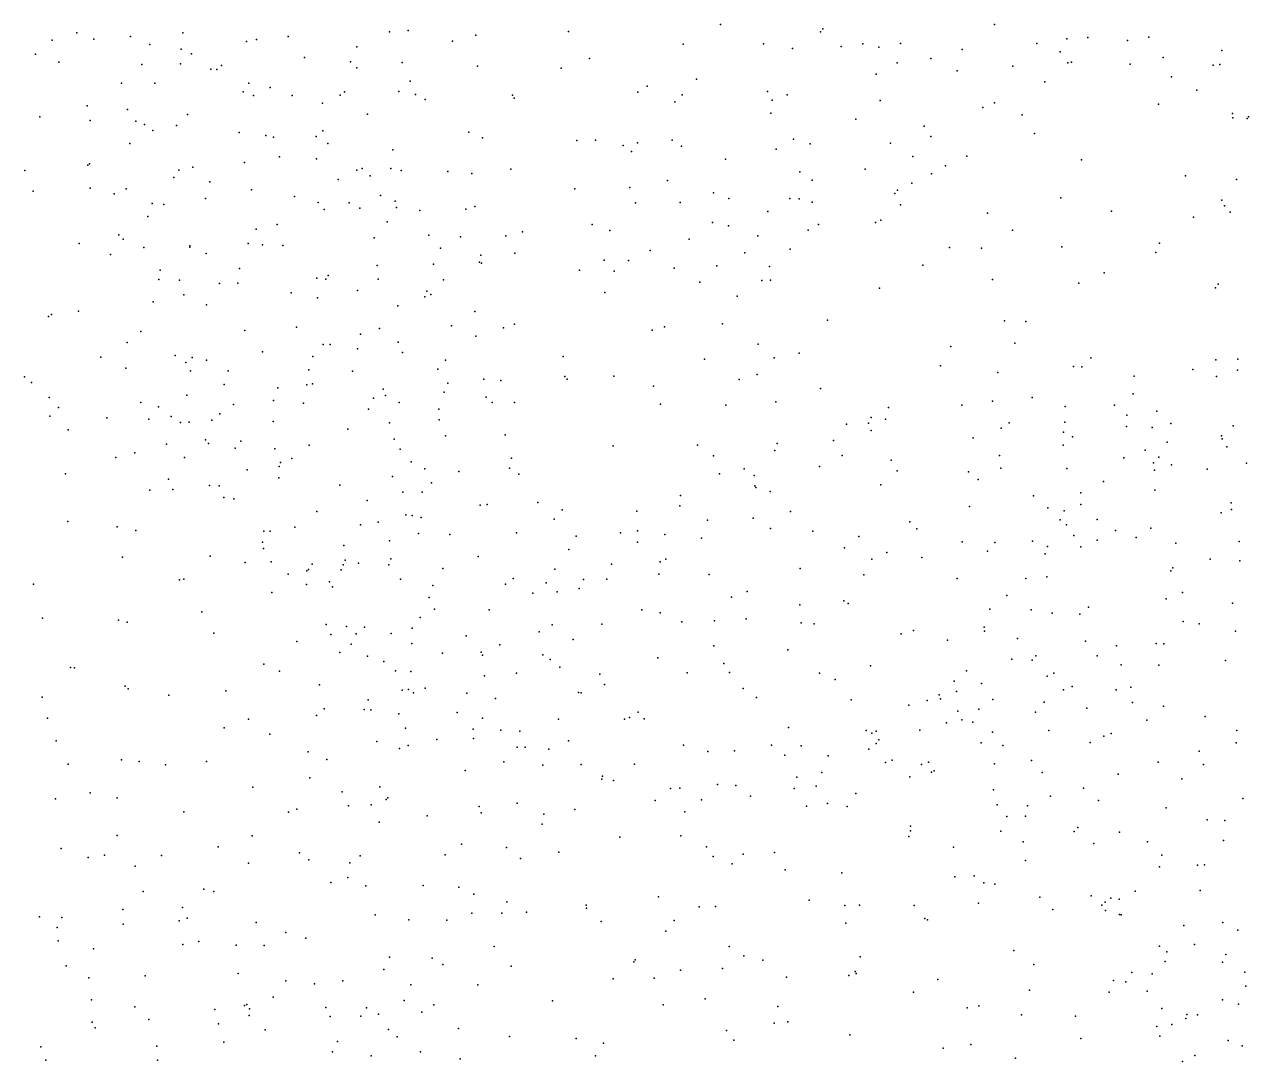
# Model space of a CAD drawing. Header units: metres. Extents: x -23.9 to 23.9, y -28.5 to 28.5.
# Drawn here: x -4.64 to -3.223, y -4.797 to -3.596 of the extents above; entities that cross this region are included whole.
import ezdxf

# ---------------------------------------------------------------- set-up
doc = ezdxf.new("R2010")
doc.units = ezdxf.units.M

msp = doc.modelspace()

# ---------------------------------------------------------------- linework, layer by layer
for p in [(-3.8346, -3.5964, -0.4862), (-3.5172, -3.5965, -0.5516), (-4.5798, -3.6061, -3.0789), (-4.56, -3.6133, -3.4529), (-4.5176, -3.6104, -3.3566), (-4.4571, -3.6062, -1.2366), (-4.3717, -3.6139, -0.8019), (-4.3352, -3.6102, -7.1695), (-4.2176, -3.6051, 19.8027), (-4.1962, -3.6034, -7.2733), (-4.1176, -3.6086, -7.303), (-4.0105, -3.6046, -1.767), (-3.7187, -3.6048, 5.7501), (-3.7161, -3.6016, -7.2728), (-3.4332, -3.6132, -8.4375), (-3.4092, -3.6116, -8.3115), (-3.3384, -3.6111, -8.7103), (-4.6082, -3.6145, 18.9064), (-4.4952, -3.6196, -6.995), (-4.4589, -3.6251, -1.0057), (-4.3834, -3.6161, -1.4661), (-4.2555, -3.6224, -0.6502), (-4.1447, -3.6156, -1.709), (-3.8776, -3.6191, -7.3092), (-3.7848, -3.619, -7.2902), (-3.7512, -3.6243, -6.2765), (-3.6947, -3.6218, -1.7967), (-3.6695, -3.6187, 15.2608), (-3.6509, -3.6226, -6.3211), (-3.6259, -3.6185, -0.5026), (-3.5546, -3.6253, -7.1282), (-3.4683, -3.6185, -6.5403), (-3.4411, -3.6281, -6.6187), (-3.3631, -3.6151, -0.6479), (-3.2539, -3.6264, -1.5091), (-4.6276, -3.6309, -2.9637), (-4.6005, -3.64, -6.6505), (-4.4596, -3.642, -3.4329), (-4.4469, -3.6304, -6.5066), (-4.3163, -3.6348, -6.3847), (-4.2628, -3.6395, -6.3359), (-4.2029, -3.6406, 9.1636), (-3.9863, -3.6358, -6.2432), (-3.63, -3.6409, -7.1881), (-3.5909, -3.6357, -1.7745), (-3.4321, -3.6409, -1.6951), (-3.4278, -3.6399, -6.7886), (-3.36, -3.6425, -8.6042), (-3.3218, -3.6345, -8.2277), (-3.2564, -3.6426, -0.7614), (-4.5046, -3.6429, -3.0654), (-4.4248, -3.6482, -1.4075), (-4.4177, -3.6485, -0.8557), (-4.4122, -3.6438, -3.3174), (-4.2554, -3.6467, -7.2099), (-4.1157, -3.6447, -6.2699), (-4.019, -3.647, -0.5044), (-3.6541, -3.6538, 14.6971), (-3.5605, -3.6502, -6.4391), (-3.4961, -3.6445, -7.0279), (-3.264, -3.6434, -8.7057), (-4.5282, -3.6644, 0.8631), (-4.4893, -3.6642, -3.5211), (-4.3805, -3.6643, -3.2249), (-4.356, -3.6692, -0.753), (-4.1938, -3.6619, -6.3203), (-3.9194, -3.6679, -6.2715), (-3.8622, -3.6599, -0.4686), (-3.4589, -3.663, -6.8711), (-3.3121, -3.657, -0.6777), (-4.3871, -3.6744, -3.4228), (-4.3752, -3.6787, -6.5155), (-4.3303, -3.6786, -6.4518), (-4.2747, -3.6784, 10.0605), (-4.2697, -3.6745, -1.6379), (-4.207, -3.6741, -0.5996), (-4.1878, -3.6775, -7.2105), (-4.1764, -3.6831, -1.7067), (-4.0753, -3.6784, -7.2548), (-4.0733, -3.6818, -1.7654), (-3.9302, -3.6747, 21.1188), (-3.8789, -3.678, -1.8149), (-3.7799, -3.6741, 19.8944), (-3.7747, -3.6841, -0.4629), (-3.7573, -3.678, -1.8178), (-3.6494, -3.6844, -6.3958), (-3.2828, -3.6723, -8.288), (-4.5678, -3.6907, 19.992), (-4.521, -3.6949, -3.6069), (-4.2953, -3.6877, -0.6692), (-3.8875, -3.6858, -7.2543), (-3.7763, -3.6991, -7.2105), (-3.5308, -3.6927, -1.764), (-3.517, -3.6871, -0.5249), (-3.3273, -3.6888, -1.6256), (-4.6228, -3.7032, -7.0905), (-4.5645, -3.7074, -7.049), (-4.5114, -3.7083, -6.9884), (-4.5013, -3.7124, -2.9255), (-4.4645, -3.7135, -1.3211), (-4.4518, -3.7008, -3.5731), (-4.2431, -3.7004, -7.1461), (-3.6778, -3.7062, -0.4715), (-3.4853, -3.7012, -6.7908), (-3.2414, -3.6996, -8.3775), (-3.241, -3.7044, -8.4792), (-3.2247, -3.7054, -1.494), (-3.223, -3.7035, -0.7923), (-4.4916, -3.7192, -1.1388), (-4.3917, -3.7215, -1.4902), (-4.3611, -3.7248, -3.5028), (-4.3522, -3.727, -1.548), (-4.3026, -3.726, -6.501), (-4.2948, -3.7194, -3.2568), (-4.1259, -3.7212, -7.1873), (-4.1102, -3.7276, -6.3609), (-3.5984, -3.714, -1.7908), (-3.591, -3.7263, -7.0089), (-3.4708, -3.7227, 18.3751), (-4.5183, -3.7342, -6.5165), (-4.2893, -3.7344, -3.3657), (-4.2138, -3.7416, -1.6891), (-4.0008, -3.7307, -7.206), (-3.979, -3.7305, -6.3375), (-3.9472, -3.7366, 17.492), (-3.9306, -3.7334, -0.4681), (-3.8905, -3.7304, -6.3471), (-3.8795, -3.7374, 11.5834), (-3.77, -3.7409, -6.4009), (-3.7498, -3.7293, -7.1523), (-3.7307, -3.7346, 10.1673), (-3.6377, -3.7339, -6.4788), (-4.3858, -3.7561, -7.0046), (-4.345, -3.7496, -3.0123), (-4.3024, -3.7518, -3.4683), (-3.9374, -3.7436, -1.8157), (-3.8285, -3.7525, -1.8291), (-3.6116, -3.7491, -6.5601), (-3.5493, -3.749, -6.7466), (-3.4164, -3.7531, -1.7038), (-4.6399, -3.7655, -3.7439), (-4.5669, -3.7595, 12.7471), (-4.565, -3.7577, -2.8235), (-4.4618, -3.7652, 14.2233), (-4.4453, -3.7618, -2.8897), (-4.2555, -3.7651, -7.0279), (-4.2495, -3.7633, -3.1999), (-4.2161, -3.763, -0.5928), (-4.2042, -3.7653, -7.0786), (-4.1503, -3.7666, 12.7095), (-4.1224, -3.7691, -7.121), (-4.0774, -3.7638, -0.5096), (-3.7426, -3.7671, -0.4572), (-3.6671, -3.7639, -7.0373), (-3.5901, -3.7692, -6.6891), (-3.574, -3.7601, -0.496), (-4.4673, -3.7737, -7.0494), (-4.4256, -3.7785, -0.8332), (-4.277, -3.776, -3.0656), (-4.24, -3.7716, -6.5209), (-3.8958, -3.7769, -7.1357), (-3.7284, -3.7765, -6.4805), (-3.6129, -3.78, 13.9733), (-3.296, -3.7718, 17.1035), (-3.2369, -3.7761, -0.7573), (-4.6304, -3.7896, -7.2144), (-4.5644, -3.7861, -3.7526), (-4.5366, -3.7927, -7.1509), (-4.5227, -3.7866, -6.4198), (-4.4307, -3.7978, -6.4968), (-4.3776, -3.7878, 15.156), (-4.3277, -3.7955, -2.9491), (-4.2283, -3.7945, -3.4136), (-4.0031, -3.7868, -6.4234), (-3.9393, -3.785, 23.7624), (-3.8425, -3.7914, -6.4445), (-3.8247, -3.7979, -7.0908), (-3.7543, -3.7981, 11.9638), (-3.7434, -3.7983, -7.0295), (-3.6324, -3.7922, -6.9043), (-3.6294, -3.7882, -6.6307), (-3.4405, -3.7972, -0.5564), (-4.4924, -3.8038, -1.2218), (-4.479, -3.805, -2.8127), (-4.3003, -3.8027, -6.9469), (-4.2932, -3.8108, -3.5814), (-4.2645, -3.8029, -1.662), (-4.252, -3.8091, -3.505), (-4.2112, -3.8009, -3.3411), (-4.2097, -3.8084, -6.5816), (-4.1826, -3.812, -6.9838), (-4.1295, -3.8102, -7.0418), (-4.1189, -3.8073, -6.4879), (-3.9327, -3.8031, -6.4425), (-3.8811, -3.8027, -1.8288), (-3.7284, -3.8022, -1.8286), (-3.6261, -3.8052, -6.7645), (-3.3816, -3.8127, -0.5973), (-3.2539, -3.7998, 14.231), (-3.2508, -3.8064, 24.5893), (-4.4974, -3.8187, -1.1172), (-4.2206, -3.8248, -3.0847), (-3.8438, -3.8258, -6.5182), (-3.7798, -3.8129, 12.3314), (-3.6549, -3.8256, 17.2056), (-3.6486, -3.8231, -0.4666), (-3.5251, -3.8148, -1.7745), (-3.2869, -3.8197, -1.6053), (-3.2441, -3.8136, -1.545), (-4.5312, -3.84, -2.7632), (-4.372, -3.8336, -6.5111), (-4.3479, -3.828, -0.7174), (-4.1723, -3.8404, -3.2737), (-4.0639, -3.8366, -6.5456), (-3.9832, -3.8279, -6.4941), (-3.9624, -3.8348, 7.479), (-3.825, -3.8296, 3.526), (-3.7912, -3.8411, -6.9599), (-3.7329, -3.8345, -6.6407), (-3.721, -3.8281, -6.9253), (-3.4962, -3.8347, -0.5227), (-4.5772, -3.8502, -3.8059), (-4.5262, -3.8449, -7.1975), (-4.5022, -3.8545, -6.3653), (-4.449, -3.8526, -7.1279), (-4.449, -3.8544, -3.757), (-4.3812, -3.85, -3.7085), (-4.3646, -3.8515, -2.8524), (-4.3412, -3.8522, -1.5705), (-4.2356, -3.8433, -6.6621), (-4.1355, -3.8422, -1.7477), (-4.0829, -3.8413, -6.9829), (-3.8708, -3.8451, -6.9852), (-3.5691, -3.8545, -0.498), (-3.439, -3.8539, 14.5274), (-3.326, -3.8495, -0.6484), (-4.5408, -3.8627, 9.0246), (-4.4302, -3.8616, -1.43), (-4.1587, -3.8554, 2.7495), (-4.1118, -3.8637, -6.8876), (-4.0724, -3.8614, -6.6186), (-3.9691, -3.8694, -6.9407), (-3.9158, -3.858, -0.464), (-3.8061, -3.8609, -6.645), (-3.7538, -3.8565, -6.7657), (-3.5321, -3.8554, 20.3631), (-3.3303, -3.8606, -1.648), (-4.4831, -3.8808, -1.2301), (-4.3916, -3.879, -7.0884), (-4.2321, -3.8754, -3.571), (-4.1667, -3.8741, -3.3967), (-4.1134, -3.8717, -6.7218), (-4.1113, -3.8728, -6.8061), (-3.9976, -3.8808, -6.7072), (-3.9576, -3.8822, -6.8678), (-3.941, -3.8699, -6.611), (-3.888, -3.8784, -6.8317), (-3.8387, -3.8758, -6.7434), (-3.7778, -3.8766, -1.8265), (-3.6, -3.8752, -1.7939), (-4.4848, -3.8916, -1.0775), (-4.4607, -3.8926, -0.9497), (-4.4144, -3.8963, -6.4115), (-4.3935, -3.896, -1.4862), (-4.3019, -3.8902, -6.5371), (-4.2915, -3.8912, -1.6229), (-4.2886, -3.8871, -2.8929), (-4.2309, -3.8912, -6.842), (-4.155, -3.892, -3.1436), (-3.8582, -3.8947, -1.8218), (-3.7864, -3.8927, -0.4578), (-3.7765, -3.8924, 24.3433), (-3.5195, -3.8918, -1.7633), (-3.4194, -3.896, -1.7004), (-3.39, -3.884, -0.6018), (-3.2581, -3.8972, -1.5899), (-4.4558, -3.9095, -1.3422), (-4.3315, -3.9073, 5.8931), (-4.2549, -3.9045, -3.634), (-4.1769, -3.9119, -6.7162), (-4.1745, -3.9051, -3.0586), (-4.1697, -3.9089, -1.7142), (-3.9683, -3.9067, -0.4781), (-3.8151, -3.9111, 8.7674), (-3.6504, -3.9018, -0.475), (-3.2611, -3.9015, -0.7364), (-4.4914, -3.9175, -2.7252), (-4.4296, -3.9212, -0.872), (-4.3011, -3.9129, -7.0122), (-4.2079, -3.9224, -0.598), (-4.6127, -3.9347, -7.3213), (-4.6091, -3.9324, -2.6777), (-4.5778, -3.9283, 17.672), (-4.1189, -3.9289, -3.3316), (-3.7104, -3.9389, -0.4717), (-3.5054, -3.9394, -0.5309), (-4.5057, -3.952, -7.2697), (-4.3852, -3.9507, -2.7551), (-4.3255, -3.947, -6.478), (-4.2294, -3.9485, -1.6666), (-4.146, -3.9455, 8.8352), (-4.0856, -3.9476, -0.5246), (-4.0728, -3.9434, -1.7639), (-3.9136, -3.9505, -1.8091), (-3.8993, -3.9465, -0.4723), (-3.8321, -3.943, 20.9299), (-3.4808, -3.9404, 10.3635), (-4.5215, -3.9647, -2.6818), (-4.2947, -3.967, -6.539), (-4.2866, -3.967, -1.6139), (-4.2512, -3.9552, -6.7013), (-4.2075, -3.9642, -2.9197), (-4.1179, -3.9573, -3.1079), (-3.7908, -3.9667, -0.4676), (-3.4936, -3.9656, -1.7401), (-4.5521, -3.9817, -7.3182), (-4.4659, -3.9798, -1.0456), (-4.4462, -3.9821, -6.3072), (-4.3649, -3.9754, -0.7793), (-4.3066, -3.9809, -7.0525), (-4.2547, -3.9721, -2.8504), (-4.2027, -3.9762, -3.627), (-4.0167, -3.9808, 10.1327), (-3.7723, -3.9824, 13.5985), (-3.7432, -3.977, 14.2831), (-3.5677, -3.9694, -0.515), (-3.4055, -3.9826, -0.6119), (-4.5229, -3.9944, 0.7088), (-4.4537, -3.9878, -3.8458), (-4.4298, -3.9852, -7.23), (-4.3111, -3.9965, -3.7583), (-4.1616, -3.9955, 3.1643), (-4.1527, -3.9853, -2.9944), (-3.853, -3.9839, 17.7418), (-3.5796, -3.9918, -1.7647), (-3.4256, -3.9924, 15.2932), (-3.4161, -3.9929, -1.6748), (-3.2875, -3.9958, -0.7217), (-3.2608, -3.9849, 16.5325), (-3.2357, -3.9967, -0.7955), (-3.2355, -3.9838, -1.6149), (-4.6404, -4.0046, 5.6029), (-4.6321, -4.0111, 7.6975), (-4.448, -3.9976, -2.6984), (-4.4045, -3.9974, -0.8567), (-4.2607, -3.9978, -6.9563), (-4.1084, -4.007, -0.5541), (-4.0888, -4.0086, -3.3823), (-4.0148, -4.004, -0.517), (-4.0119, -4.0072, -1.7663), (-3.9578, -4.0035, 14.8825), (-3.8127, -4.0077, -1.8023), (-3.7919, -4.0018, 4.0986), (-3.5131, -3.9994, 14.9068), (-3.3556, -4.0037, -1.6266), (-3.26, -4.0042, 16.6691), (-4.4091, -4.0133, -1.3994), (-4.3472, -4.017, -2.7515), (-4.3136, -4.0138, -6.4558), (-4.3068, -4.0126, -1.5646), (-4.2252, -4.0189, -6.8196), (-4.1546, -4.022, -1.6913), (-4.15, -4.0119, -3.5716), (-3.9119, -4.0153, 5.9173), (-3.7186, -4.018, -0.4939), (-3.3565, -4.0242, -0.6655), (-4.6119, -4.0283, -6.1823), (-4.5055, -4.034, -2.6605), (-4.4851, -4.0393, -7.2949), (-4.4525, -4.0257, 20.1873), (-4.3984, -4.0365, -6.325), (-4.3519, -4.0319, 20.836), (-4.3172, -4.035, -0.7467), (-4.2364, -4.0292, -6.6364), (-4.2223, -4.0259, 17.6866), (-4.2065, -4.034, -3.667), (-4.1057, -4.0281, -3.4777), (-4.0989, -4.0343, 20.0352), (-4.0731, -4.0343, -3.218), (-3.9038, -4.036, -0.5016), (-3.8283, -4.0371, -0.4932), (-3.7702, -4.0332, 6.6745), (-3.5548, -4.0372, -3.658), (-3.5195, -4.0325, -3.7941), (-3.4736, -4.0283, -3.7123), (-3.4355, -4.0389, -3.8044), (-3.3781, -4.0373, -3.7325), (-4.6112, -4.05, -7.3746), (-4.6011, -4.0399, -2.6325), (-4.5449, -4.0519, -3.9057), (-4.4964, -4.0536, -6.2397), (-4.4704, -4.0504, 0.3028), (-4.4143, -4.0471, -0.9306), (-4.242, -4.042, -0.6634), (-4.1606, -4.042, -2.9391), (-3.66, -4.0516, -3.8084), (-3.6432, -4.0535, -3.6038), (-3.64, -4.04, -3.7409), (-3.3639, -4.0487, -3.8184), (-3.329, -4.0442, 16.6129), (-4.59, -4.0658, 15.3507), (-4.4596, -4.0572, -3.8765), (-4.4496, -4.0568, -1.1445), (-4.4236, -4.0548, -1.3191), (-4.3525, -4.0563, -1.4747), (-4.266, -4.0652, -6.5109), (-4.2178, -4.0576, -2.8493), (-4.1603, -4.0543, -0.6093), (-3.6887, -4.0591, -3.6727), (-3.6631, -4.0582, -0.5149), (-3.66, -4.0666, 7.3646), (-3.5095, -4.0637, -0.5747), (-3.5001, -4.0578, -3.9315), (-3.4358, -4.0568, -3.5517), (-3.3643, -4.062, 16.4989), (-3.3344, -4.0632, -3.5764), (-3.3128, -4.0586, -3.6804), (-3.2408, -4.0613, -1.6919), (-4.4309, -4.0772, -1.2419), (-4.4275, -4.0816, -1.0266), (-4.3897, -4.079, -7.2356), (-4.2123, -4.0766, -6.6894), (-4.1528, -4.0726, -3.6135), (-4.0837, -4.0716, -1.713), (-3.7688, -4.0816, -3.7379), (-3.7034, -4.078, -3.5703), (-3.5419, -4.0749, -3.4917), (-3.4373, -4.0686, -1.6579), (-3.4268, -4.074, -3.9538), (-3.3173, -4.0799, -3.9122), (-3.2541, -4.0726, -0.7932), (-3.2534, -4.0761, -3.7503), (-4.5128, -4.0924, -7.336), (-4.4758, -4.0825, 5.1577), (-4.3965, -4.087, -3.8576), (-4.3505, -4.0877, -6.3598), (-4.3107, -4.0835, -3.7962), (-4.2054, -4.0883, -6.8293), (-3.9589, -4.0844, -0.5257), (-3.8612, -4.0835, -1.77), (-3.8424, -4.096, 18.7005), (-3.7715, -4.0897, -3.6612), (-3.6935, -4.0954, -3.9475), (-3.5113, -4.0954, 17.4179), (-3.4376, -4.0834, -3.4754), (-3.3426, -4.0895, -3.4946), (-3.2481, -4.0856, -3.6444), (-4.5346, -4.0977, -6.195), (-4.455, -4.0978, 7.2047), (-4.3456, -4.1081, -0.8294), (-4.344, -4.1038, -7.1886), (-4.3308, -4.0989, -2.7293), (-4.1927, -4.103, -0.6543), (-4.0786, -4.1101, -0.5841), (-4.0764, -4.0988, -3.0796), (-3.7196, -4.1083, -3.5015), (-3.6368, -4.1009, -3.4508), (-3.5098, -4.11, -4.0606), (-3.3674, -4.0984, 16.6994), (-3.3332, -4.1041, 16.2541), (-3.3268, -4.0974, -1.5962), (-3.3122, -4.1063, -3.9814), (-3.2254, -4.1045, -3.5696), (-4.5929, -4.1169, -6.157), (-4.4735, -4.123, -3.9025), (-4.3826, -4.1122, -0.9195), (-4.3457, -4.1213, -1.4383), (-4.2144, -4.12, -6.6061), (-4.1769, -4.111, -3.67), (-4.1375, -4.1141, 14.17), (-4.0678, -4.1172, -3.4624), (-3.8354, -4.1169, -3.6886), (-3.8071, -4.1109, -3.8649), (-3.7956, -4.1188, -3.5512), (-3.63, -4.1131, -0.5465), (-3.5471, -4.1144, -3.4), (-3.5362, -4.1234, -1.6914), (-3.4335, -4.1107, 8.4667), (-3.3317, -4.1127, -0.7329), (-3.271, -4.1114, -3.5053), (-4.4953, -4.1355, -2.634), (-4.4685, -4.1349, -6.2325), (-4.4261, -4.1303, -2.6593), (-4.4148, -4.1308, -7.2778), (-4.2751, -4.1298, -2.7608), (-4.2022, -4.1381, -6.8867), (-4.18, -4.1379, -1.615), (-4.1689, -4.1271, 6.5927), (-3.7948, -4.1308, 6.2615), (-3.7934, -4.1327, -0.5308), (-3.7768, -4.1374, -3.9723), (-3.6487, -4.1293, -1.7333), (-3.4172, -4.1386, 16.3955), (-3.3908, -4.1255, -1.593), (-3.3316, -4.1355, -3.402), (-4.4096, -4.1443, -1.1499), (-4.3978, -4.1456, -1.0587), (-4.2435, -4.1475, -7.0333), (-4.1046, -4.1523, -1.658), (-4.046, -4.15, -3.1837), (-3.8806, -4.1417, 20.5719), (-3.472, -4.1423, -0.642), (-3.4173, -4.1523, -3.3535), (-3.2432, -4.1503, 16.0983), (-4.3017, -4.1605, -3.8082), (-4.1988, -4.1643, -6.6659), (-4.1913, -4.1651, -2.8438), (-4.1127, -4.1532, -0.6303), (-4.0178, -4.1584, -1.6904), (-3.9312, -4.16, -0.5658), (-3.8816, -4.154, -3.8047), (-3.7532, -4.1604, -3.4145), (-3.546, -4.1547, 17.8196), (-3.4554, -4.1562, 11.7221), (-3.4365, -4.1595, -4.1201), (-3.2546, -4.1621, -4.0502), (-3.2428, -4.1581, -0.7965), (-4.5902, -4.1719, -2.6018), (-4.5331, -4.178, -6.1812), (-4.3274, -4.1787, -7.1831), (-4.2514, -4.176, 20.5216), (-4.2309, -4.1727, -1.5355), (-4.181, -4.1672, -0.6926), (-4.027, -4.1694, -3.3032), (-3.8496, -4.1705, -0.5612), (-3.7965, -4.168, -1.729), (-3.7764, -4.1802, -4.0595), (-3.615, -4.1722, -4.1279), (-3.6069, -4.1804, -3.3179), (-3.4411, -4.1699, 24.1261), (-3.4338, -4.1759, -0.6979), (-3.3984, -4.1698, 16.2786), (-3.3361, -4.1797, -3.3362), (-4.5116, -4.1823, -7.353), (-4.3631, -4.183, -1.2843), (-4.3559, -4.183, -3.8494), (-4.2179, -4.1943, -0.7565), (-4.184, -4.186, -6.7738), (-4.1478, -4.187, -3.6442), (-4.0706, -4.1849, -3.0595), (-4.0014, -4.1889, -3.5994), (-3.9503, -4.1851, -1.6973), (-3.9306, -4.1826, -3.6926), (-3.8987, -4.1871, -3.9059), (-3.8565, -4.1912, 3.4461), (-3.7276, -4.183, -0.5749), (-3.6741, -4.1895, -1.6961), (-3.473, -4.1949, 16.5086), (-3.4254, -4.188, 23.4476), (-3.3981, -4.1936, -3.2986), (-3.3769, -4.1822, -0.7611), (-3.3531, -4.1906, 16.1695), (-3.2337, -4.1951, 16.9853), (-4.3648, -4.1959, -6.3111), (-4.3636, -4.2031, -1.0986), (-4.2706, -4.1997, -0.8178), (-4.0101, -4.2045, -3.3624), (-3.9305, -4.1957, -3.6033), (-3.691, -4.2024, -4.1411), (-3.6419, -4.208, 23.8239), (-3.5544, -4.1956, -4.1741), (-3.5253, -4.2065, -1.6262), (-3.5169, -4.1962, 7.0752), (-3.4586, -4.2095, 16.3556), (-3.4556, -4.201, 16.6708), (-3.417, -4.2011, -4.1754), (-3.3072, -4.197, -4.1309), (-4.5268, -4.2131, -2.6138), (-4.4253, -4.2122, -6.2514), (-4.3848, -4.2194, -7.2608), (-4.3547, -4.2188, -1.1709), (-4.3072, -4.2213, -0.9237), (-4.2713, -4.2222, 18.9661), (-4.2692, -4.2169, -6.4408), (-4.2536, -4.2203, -1.4652), (-4.2184, -4.2221, -6.5613), (-4.2161, -4.215, -3.7424), (-4.1151, -4.2124, -2.9432), (-3.9607, -4.2214, -3.8818), (-3.9043, -4.2185, -3.9699), (-3.8979, -4.2155, -3.4849), (-3.6592, -4.2155, -3.2809), (-3.6013, -4.2137, -1.6547), (-3.2673, -4.2155, -3.3266), (-3.2331, -4.2174, 16.0317), (-4.3349, -4.233, -1.2379), (-4.3133, -4.229, 8.744), (-4.3115, -4.2277, -1.3391), (-4.2738, -4.2281, -3.7987), (-4.1561, -4.2263, 5.1179), (-4.0262, -4.227, -0.6457), (-3.9059, -4.2329, -0.613), (-3.8476, -4.2335, -3.3863), (-3.7422, -4.2262, -1.6805), (-3.6684, -4.2339, -0.6192), (-3.5605, -4.238, -3.2399), (-3.4807, -4.238, -4.2249), (-3.4566, -4.236, -3.2398), (-3.3131, -4.229, 16.9442), (-3.3108, -4.2258, 16.0905), (-4.6301, -4.2447, -7.4198), (-4.461, -4.2394, -3.912), (-4.4557, -4.2389, -2.6358), (-4.3139, -4.245, -6.3709), (-4.2873, -4.2417, -2.7358), (-4.2837, -4.2475, -7.1347), (-4.205, -4.2387, 15.2755), (-4.1677, -4.246, -2.8607), (-4.0835, -4.2447, -3.0033), (-4.0744, -4.2381, -3.6332), (-4.0363, -4.2431, -3.1761), (-3.9979, -4.2494, -3.4315), (-3.9932, -4.2391, -3.781), (-3.9659, -4.2386, -3.5195), (-4.3538, -4.254, -3.8582), (-4.1716, -4.26, -1.5075), (-4.0517, -4.2548, -3.0905), (-4.0237, -4.2533, -3.2755), (-3.8217, -4.2595, -4.1344), (-3.8037, -4.2531, -3.3165), (-3.6916, -4.2639, 14.5094), (-3.5027, -4.2576, -0.7113), (-3.3184, -4.2615, 6.8013), (-3.2994, -4.2543, -1.6642), (-4.4352, -4.2767, -7.3092), (-4.1657, -4.2734, -3.6966), (-4.1025, -4.2743, -0.7287), (-3.9256, -4.2743, -1.635), (-3.9043, -4.2779, -3.388), (-3.7427, -4.2684, -4.1945), (-3.6867, -4.2669, -3.2407), (-3.5224, -4.2736, -1.5639), (-3.4746, -4.2742, 16.2926), (-3.4502, -4.2782, 16.8216), (-3.4183, -4.2794, -4.2521), (-3.4084, -4.2713, -0.8219), (-3.2416, -4.2666, -3.2745), (-4.6197, -4.284, -2.5906), (-4.5314, -4.2861, -2.6092), (-4.5216, -4.2886, -3.9329), (-4.2909, -4.2914, -1.0835), (-4.2674, -4.2934, -0.972), (-4.2466, -4.2942, -2.7706), (-4.1821, -4.2833, -6.8122), (-4.0293, -4.2917, -1.5747), (-3.9718, -4.2908, -3.9968), (-3.8791, -4.288, -0.6553), (-3.8413, -4.2868, -1.6349), (-3.8046, -4.2848, 12.1227), (-3.7409, -4.2892, -1.6282), (-3.7259, -4.2906, -0.6588), (-3.5293, -4.2942, -4.2705), (-3.2985, -4.2879, -4.2264), (-3.2801, -4.2906, -0.8334), (-4.4213, -4.3013, -6.2524), (-4.2855, -4.3028, -1.1599), (-4.2563, -4.3019, -6.4599), (-4.2159, -4.3017, -3.7827), (-4.1915, -4.2956, -6.8841), (-4.1289, -4.3043, -0.7929), (-4.0445, -4.2999, -3.7693), (-4.0052, -4.3086, 7.3148), (-3.6251, -4.302, -4.2619), (-3.6109, -4.2981, -1.5837), (-3.5288, -4.2988, 16.6932), (-3.4904, -4.3073, -1.5071), (-3.238, -4.2988, 15.9863), (-4.3251, -4.3111, -7.1872), (-4.2621, -4.314, 2.7143), (-4.1919, -4.3131, -1.3952), (-4.0901, -4.3148, -2.9962), (-3.8422, -4.3161, -3.2876), (-3.7565, -4.3204, 3.0374), (-3.5716, -4.3093, -3.1844), (-3.4118, -4.3104, 16.9403), (-3.376, -4.3158, -3.1879), (-3.33, -4.3133, 17.0427), (-3.3211, -4.3136, 16.0405), (-4.3632, -4.337, 17.7742), (-4.2753, -4.3238, -7.113), (-4.2433, -4.3278, -1.2374), (-4.2244, -4.3341, -6.994), (-4.1564, -4.3244, -0.8556), (-4.1116, -4.3232, 10.5543), (-4.1101, -4.3267, -1.4786), (-4.0401, -4.3265, -0.7624), (-4.0315, -4.3318, -3.1581), (-3.907, -4.3297, -4.1204), (-3.8307, -4.3364, -0.7015), (-3.4972, -4.3315, -3.1592), (-3.4736, -4.3326, -0.8431), (-3.4692, -4.3274, 16.2262), (-3.3983, -4.3275, -1.5512), (-3.2497, -4.333, -3.2216), (-4.5873, -4.3412, -7.3975), (-4.5824, -4.3414, -6.1527), (-4.3451, -4.3452, -3.8414), (-4.2109, -4.3448, -6.5963), (-4.1929, -4.3458, -0.9677), (-4.1079, -4.3506, -3.6975), (-4.0708, -4.3475, -3.0615), (-4.0205, -4.3407, -1.5124), (-3.974, -4.3486, -4.0664), (-3.8732, -4.3472, -1.5575), (-3.8239, -4.3467, 8.6353), (-3.7196, -4.3477, -4.2627), (-3.6609, -4.3391, -1.5528), (-3.5495, -4.3447, -1.4825), (-3.4561, -4.351, 17.0735), (-3.4485, -4.3475, -0.9116), (-3.3703, -4.3379, 13.0857), (-3.3268, -4.3385, -0.8944), (-4.5237, -4.3625, -3.9252), (-4.2988, -4.361, -6.4093), (-4.1765, -4.3649, -1.2974), (-3.9687, -4.3607, 12.5484), (-3.808, -4.3654, -4.2366), (-3.7016, -4.3549, 4.4281), (-3.564, -4.3569, -0.8099), (-3.5321, -4.3594, 17.0072), (-3.4273, -4.3629, -3.1475), (-3.3593, -4.3639, -1.5987), (-4.6198, -4.3754, -3.9448), (-4.5205, -4.3656, -2.6222), (-4.4734, -4.373, -7.3218), (-4.4073, -4.368, -2.6645), (-4.2423, -4.3783, -2.7873), (-4.2029, -4.3674, -1.1237), (-4.1956, -4.3664, -6.6987), (-4.1898, -4.3704, -1.2015), (-4.1282, -4.3709, -2.9367), (-4.0948, -4.3768, -3.7914), (-3.9988, -4.3701, -0.8004), (-3.9957, -4.3703, -3.2907), (-3.7927, -4.3757, -0.7554), (-3.6831, -4.3786, -3.16), (-3.595, -4.3791, 5.2667), (-3.5813, -4.3726, 16.7239), (-3.5796, -4.3772, -4.3211), (-3.5612, -4.3687, 16.8257), (-3.5192, -4.3782, 16.3042), (-3.4371, -4.3669, 16.1514), (-3.3761, -4.367, 14.6164), (-4.2932, -4.3888, -3.7987), (-4.247, -4.3895, -6.5094), (-4.2392, -4.3899, 12.9162), (-4.1395, -4.3932, -0.9964), (-3.9296, -4.3928, -3.2983), (-3.6163, -4.3848, -1.4642), (-3.5596, -4.3916, 16.4864), (-3.5353, -4.3894, -0.8985), (-3.4696, -4.3928, -0.9705), (-3.4596, -4.3813, -1.4691), (-3.4103, -4.3882, 17.2294), (-3.3573, -4.3815, -0.9476), (-3.3213, -4.3858, -3.1542), (-4.6137, -4.3997, -2.6045), (-4.381, -4.4009, -7.243), (-4.3021, -4.3967, -7.1363), (-4.2071, -4.3947, -6.9214), (-4.1102, -4.3998, -3.5778), (-4.0222, -4.4009, -1.4107), (-3.9457, -4.4007, -1.4658), (-3.9399, -4.3989, -4.1567), (-3.9227, -4.4006, -0.813), (-3.5727, -4.405, 16.6345), (-3.555, -4.4017, -3.1181), (-3.5424, -4.4042, -1.3557), (-3.3407, -4.4022, -4.3244), (-3.2733, -4.3977, 17.2589), (-4.4092, -4.411, -6.2787), (-4.3564, -4.4183, -2.7083), (-4.1993, -4.4114, -6.8368), (-4.1208, -4.4125, -1.2422), (-4.0889, -4.4136, -3.9272), (-4.0669, -4.4146, -1.3325), (-3.7556, -4.4105, -1.4704), (-3.6658, -4.4141, 16.8997), (-3.6593, -4.417, -0.8471), (-3.654, -4.4149, 17.1093), (-3.6036, -4.4134, -1.3944), (-3.5195, -4.4158, 17.2577), (-3.4541, -4.4141, -1.4057), (-3.3905, -4.4207, 16.057), (-3.3822, -4.4176, 17.304), (-3.2365, -4.4138, -0.811), (-4.6036, -4.4259, 8.0213), (-4.2324, -4.4268, -6.571), (-4.2062, -4.4348, -6.716), (-4.1962, -4.4315, -3.8063), (-4.1628, -4.4245, -2.9019), (-4.1204, -4.4234, -1.1574), (-4.0699, -4.4333, -1.04), (-4.0608, -4.4332, -4.0163), (-4.0332, -4.4356, 4.012), (-4.0105, -4.4258, -3.2356), (-3.8772, -4.4311, -3.2302), (-3.7753, -4.431, -4.2934), (-3.7409, -4.4317, -0.8606), (-3.6628, -4.4355, -4.3409), (-3.6543, -4.4292, -3.1176), (-3.6509, -4.4248, 12.841), (-3.5325, -4.4283, -1.0186), (-3.5076, -4.4313, -1.1842), (-3.4064, -4.4277, -3.111), (-3.2372, -4.4283, 11.5882), (-4.5282, -4.4478, -3.9087), (-4.5077, -4.4499, -2.6452), (-4.4296, -4.4499, -2.6743), (-4.3119, -4.4386, 11.2559), (-4.2902, -4.4477, -6.4523), (-4.0854, -4.4501, -3.0785), (-3.8491, -4.4382, -1.4118), (-3.8181, -4.4375, -0.8594), (-3.76, -4.4427, 23.046), (-3.7097, -4.4433, 17.0381), (-3.6358, -4.4485, -0.9548), (-3.4744, -4.4489, 16.1697), (-3.2801, -4.438, -1.7211), (-4.5897, -4.4531, -7.3747), (-4.477, -4.4539, -6.2462), (-4.1302, -4.4602, -2.9699), (-4.0402, -4.454, -1.1574), (-3.9957, -4.4534, -0.9886), (-3.9339, -4.453, -0.9417), (-3.7171, -4.4628, -0.9563), (-3.6434, -4.4509, -1.3294), (-3.6015, -4.4534, -1.0219), (-3.5936, -4.4508, -1.2597), (-3.5902, -4.4623, -3.0979), (-3.587, -4.4607, -4.3612), (-3.5172, -4.4526, -4.3666), (-3.4618, -4.4628, -1.0841), (-3.374, -4.4644, -1.5579), (-3.3277, -4.4507, -1.6501), (-3.275, -4.4534, 15.9589), (-4.31, -4.4686, -7.1123), (-3.9718, -4.4704, -1.0607), (-3.9712, -4.4668, -4.1669), (-3.9583, -4.472, -1.2499), (-3.838, -4.4766, -0.9773), (-3.8167, -4.4775, -1.3105), (-3.746, -4.4682, 16.911), (-3.7236, -4.4786, -1.2639), (-3.6151, -4.4677, -1.1027), (-3.3001, -4.4698, -0.902), (-4.5642, -4.4863, -6.1985), (-4.5329, -4.492, -7.3257), (-4.3758, -4.4795, -7.1981), (-4.2727, -4.4849, -6.5198), (-4.2291, -4.4792, -6.8943), (-4.2196, -4.4918, -2.8615), (-3.8922, -4.4812, -1.0466), (-3.8814, -4.4806, -1.2522), (-3.7996, -4.4899, -1.0433), (-3.7492, -4.481, 17.1077), (-3.6779, -4.487, -1.1391), (-3.5184, -4.4826, -3.0823), (-3.4524, -4.4902, -1.3508), (-3.4139, -4.4809, 17.3882), (-3.2297, -4.4927, 17.3935), (-4.6043, -4.4932, -2.635), (-4.3251, -4.5049, -2.7667), (-4.2653, -4.5013, -6.994), (-4.2391, -4.5001, -6.6326), (-4.2216, -4.4938, -3.7705), (-4.1137, -4.5018, 18.0359), (-4.0699, -4.4983, -4.0487), (-4.0033, -4.5054, 13.7363), (-3.9099, -4.4951, -3.2259), (-3.8565, -4.4941, -1.1255), (-3.735, -4.5016, 16.7529), (-3.7104, -4.4984, -3.1129), (-3.6877, -4.5019, -4.3557), (-3.514, -4.4999, 16.2244), (-3.4788, -4.5012, 4.1172), (-3.3968, -4.4951, -3.088), (-3.3184, -4.5034, -4.3575), (-4.4557, -4.508, -6.2853), (-4.3347, -4.5086, -6.4242), (-4.2298, -4.52, -6.7779), (-4.1741, -4.5127, -3.8391), (-4.1117, -4.5093, -3.9671), (-4.039, -4.5108, -3.1949), (-3.8757, -4.5082, -4.2636), (-3.5027, -4.5136, 2.2018), (-3.4812, -4.5133, -4.3874), (-3.271, -4.5176, -1.7174), (-3.2503, -4.5182, 12.556), (-4.5329, -4.5355, -6.2406), (-4.0409, -4.5225, 10.9397), (-3.6146, -4.5248, 16.5603), (-3.6146, -4.5302, 17.371), (-3.5097, -4.5307, 10.4898), (-3.4248, -4.5311, -1.1733), (-3.4207, -4.5262, -1.4222), (-3.3725, -4.5318, -1.001), (-4.416, -4.5487, 11.7137), (-4.3767, -4.536, -3.8034), (-4.1343, -4.5455, -3.0453), (-4.0824, -4.5494, -3.1464), (-3.9509, -4.5376, -4.2223), (-3.8805, -4.536, 2.7328), (-3.8507, -4.5488, 16.9531), (-3.6165, -4.5369, -4.3848), (-3.5648, -4.5491, 16.3522), (-3.4839, -4.5429, 17.4525), (-3.402, -4.545, -1.0964), (-3.34, -4.5428, 15.9913), (-3.2519, -4.5414, -4.3473), (-4.5981, -4.5507, 18.0371), (-4.5666, -4.5611, -2.6638), (-4.5478, -4.5584, -7.3087), (-4.4816, -4.5589, -7.26), (-4.3221, -4.5555, -3.7549), (-4.3113, -4.5639, -6.5044), (-4.2515, -4.5592, -6.8436), (-4.1531, -4.558, -3.8997), (-4.066, -4.5621, 11.944), (-4.0217, -4.5549, -4.1507), (-3.843, -4.5599, 17.1219), (-3.8083, -4.557, 13.3793), (-3.7718, -4.5552, 16.693), (-3.3232, -4.5584, -1.6342), (-4.5122, -4.5712, -3.8545), (-4.3808, -4.5675, -7.1519), (-4.2635, -4.5672, -6.9173), (-3.821, -4.5684, -4.3261), (-3.7595, -4.5755, 17.3009), (-3.4812, -4.5646, 16.1554), (-3.3262, -4.5717, 22.9198), (-3.2819, -4.5698, -0.8982), (-3.274, -4.5694, -3.0946), (-4.2856, -4.5901, -3.6976), (-4.266, -4.5843, -2.862), (-3.694, -4.5789, -3.0812), (-3.5632, -4.5835, -4.4032), (-3.5405, -4.5821, 16.2752), (-3.5295, -4.5904, 11.5317), (-3.5169, -4.5918, -3.0498), (-4.503, -4.6003, -2.7156), (-4.4328, -4.5979, -3.8028), (-4.4212, -4.6003, -2.7498), (-4.2452, -4.594, 18.5498), (-4.1789, -4.5935, -3.0032), (-4.1375, -4.5953, -3.1075), (-4.1201, -4.6034, 23.6754), (-3.9062, -4.6064, -3.1872), (-3.4053, -4.6053, -1.2926), (-3.3541, -4.5999, -1.5461), (-3.2788, -4.5991, -1.6771), (-4.4576, -4.6191, -7.1897), (-4.082, -4.6123, 8.3573), (-3.9901, -4.6164, -3.2023), (-3.9896, -4.6199, 14.7914), (-3.8591, -4.618, 16.7583), (-3.8401, -4.6178, 17.2306), (-3.7317, -4.6105, 16.5834), (-3.6905, -4.6166, 17.4109), (-3.6734, -4.6161, -4.3897), (-3.6101, -4.6165, 16.4647), (-3.5357, -4.6138, 17.4927), (-3.4647, -4.6069, -4.4088), (-3.393, -4.6163, -1.3694), (-3.3889, -4.6128, 16.0407), (-3.3825, -4.6082, -1.4582), (-3.3729, -4.6092, -3.0606), (-4.6231, -4.6299, -3.844), (-4.5972, -4.6306, -6.2628), (-4.5265, -4.6211, -6.2987), (-4.4611, -4.6343, 13.3697), (-4.4519, -4.6314, -6.3767), (-4.2342, -4.6275, -3.6653), (-4.1954, -4.6334, -3.8254), (-4.1512, -4.6338, -3.1736), (-4.1225, -4.6254, -4.0142), (-4.0878, -4.6256, 23.2587), (-4.0592, -4.6244, -3.1693), (-3.8879, -4.6341, -4.2889), (-3.5977, -4.6315, 24.1563), (-3.5946, -4.6334, -3.054), (-3.4495, -4.6212, -3.0505), (-3.3888, -4.6224, -1.201), (-3.3724, -4.6271, -4.4006), (-3.3705, -4.6274, -1.1151), (-4.6024, -4.6422, -7.2791), (-4.5261, -4.6384, -3.8131), (-4.3723, -4.6364, -6.482), (-4.3379, -4.6479, -6.5808), (-3.9725, -4.635, -4.2255), (-3.8978, -4.6465, 17.1439), (-3.6893, -4.6371, 4.726), (-3.2979, -4.6399, -3.0778), (-3.2526, -4.6362, 15.9369), (-3.2355, -4.6453, -0.878), (-4.6012, -4.6575, 15.2508), (-4.4572, -4.6617, -2.7789), (-4.4386, -4.6585, -7.1313), (-4.3953, -4.6625, -7.0758), (-4.3627, -4.6628, -2.8438), (-4.3147, -4.6544, -6.6968), (-3.2855, -4.6617, -1.631), (-4.5603, -4.667, -2.7388), (-4.2179, -4.6763, -3.0521), (-4.0967, -4.6641, -4.0706), (-3.8243, -4.664, -3.1216), (-3.8075, -4.6749, 3.7905), (-3.6728, -4.676, 16.4746), (-3.4948, -4.6688, 8.7394), (-3.3259, -4.6638, -1.5531), (-3.3175, -4.6704, 15.9872), (-3.2494, -4.6734, 17.5562), (-4.5921, -4.6865, -3.7998), (-4.2242, -4.6908, -3.6344), (-4.1684, -4.6778, -3.267), (-4.1558, -4.685, -3.94), (-4.077, -4.687, -3.3169), (-3.9347, -4.6817, -4.2632), (-3.9333, -4.6796, 4.4414), (-3.8806, -4.6914, 17.2616), (-3.8321, -4.6895, 16.6145), (-3.7855, -4.6798, 10.7729), (-3.4717, -4.6851, 17.561), (-3.3194, -4.6814, -4.3937), (-3.2531, -4.6823, -4.3706), (-4.5659, -4.7003, -7.2167), (-4.5006, -4.6982, -3.7591), (-4.393, -4.6953, -6.5335), (-4.3379, -4.7037, -6.7747), (-4.2719, -4.7037, -3.5653), (-3.9587, -4.7017, 16.9261), (-3.9114, -4.7009, -3.177), (-3.7579, -4.6995, -3.0896), (-3.6858, -4.6976, 17.4789), (-3.6783, -4.6931, -4.3968), (-3.6773, -4.6953, -3.0618), (-3.5828, -4.7024, 16.3808), (-3.3794, -4.7036, -3.0491), (-3.3651, -4.7051, -1.3395), (-3.358, -4.6942, -1.1576), (-3.3346, -4.6959, 5.2522), (-3.2271, -4.694, -3.0964), (-4.3046, -4.7074, -2.9465), (-4.1931, -4.7086, -3.7864), (-4.1155, -4.7086, -3.3783), (-3.6109, -4.717, -4.413), (-3.4766, -4.7146, -4.4222), (-3.3842, -4.7168, -4.4121), (-3.3405, -4.7157, 17.6056), (-3.2263, -4.7099, -0.9042), (-4.5628, -4.7257, -6.3626), (-4.5127, -4.734, -6.424), (-4.3858, -4.7324, -2.8952), (-4.3828, -4.7312, -6.9248), (-4.3524, -4.7227, -3.6306), (-4.2006, -4.7267, -3.7099), (-4.1662, -4.7318, -3.3189), (-4.0289, -4.7269, -4.1776), (-3.9008, -4.7318, 16.6736), (-3.8523, -4.7247, 17.3379), (-3.7679, -4.7335, -4.3667), (-3.5353, -4.7327, -3.0391), (-3.253, -4.7259, 20.5457), (-3.2347, -4.7309, -1.6551), (-4.4201, -4.737, -6.9931), (-4.3804, -4.744, -6.8215), (-4.3798, -4.7364, -6.679), (-4.2914, -4.7346, 7.5791), (-4.2866, -4.7452, -3.5044), (-4.2511, -4.7448, -3.1056), (-4.2444, -4.7352, 13.0209), (-4.2303, -4.7424, -3.2006), (-4.1803, -4.7402, -3.8587), (-3.5487, -4.735, 17.5676), (-3.4857, -4.7432, 16.2072), (-3.4232, -4.7447, 16.1187), (-3.3234, -4.7359, -1.1127), (-3.2955, -4.7474, -3.0728), (-3.2946, -4.743, 2.4494), (-3.2819, -4.7434, -1.024), (-4.5621, -4.7517, -7.1495), (-4.5585, -4.7583, -2.8154), (-4.4965, -4.7485, -7.0885), (-4.4158, -4.7537, -3.651), (-4.3618, -4.7605, -2.9576), (-4.2189, -4.7604, -3.4901), (-4.1379, -4.7589, -3.9891), (-3.8276, -4.7615, -4.3371), (-3.7721, -4.753, 22.249), (-3.7566, -4.7514, 17.4567), (-3.3291, -4.7567, -1.2002), (-3.3118, -4.7543, 16.0048), (-4.4095, -4.7748, -6.7386), (-4.2781, -4.7741, -3.4229), (-4.2088, -4.7689, -3.6508), (-4.0788, -4.7685, -3.3618), (-4.0016, -4.7707, -3.258), (-3.9698, -4.7759, 17.1444), (-3.8189, -4.7726, 16.5354), (-3.6845, -4.7665, 11.1381), (-3.4171, -4.7708, 17.6093), (-3.3256, -4.7681, -1.3581), (-3.2466, -4.7728, -4.3664), (-4.6213, -4.7803, 0.7728), (-4.4873, -4.7795, -6.5393), (-4.2836, -4.7859, -3.1772), (-4.1818, -4.7861, -3.7988), (-3.979, -4.7906, 16.8139), (-3.5764, -4.7817, 16.3489), (-3.5445, -4.7775, 12.403), (-3.2853, -4.7903, -1.4755), (-3.2303, -4.7793, -0.9752), (-4.6156, -4.7958, -2.8531), (-4.4865, -4.7959, -6.9685), (-4.239, -4.7909, -3.2928), (-4.1359, -4.7942, 1.7426), (-3.493, -4.7935, -3.043), (-3.2995, -4.7973, 17.676)]:
    msp.add_point(p)

doc.saveas('drawing.dxf')
